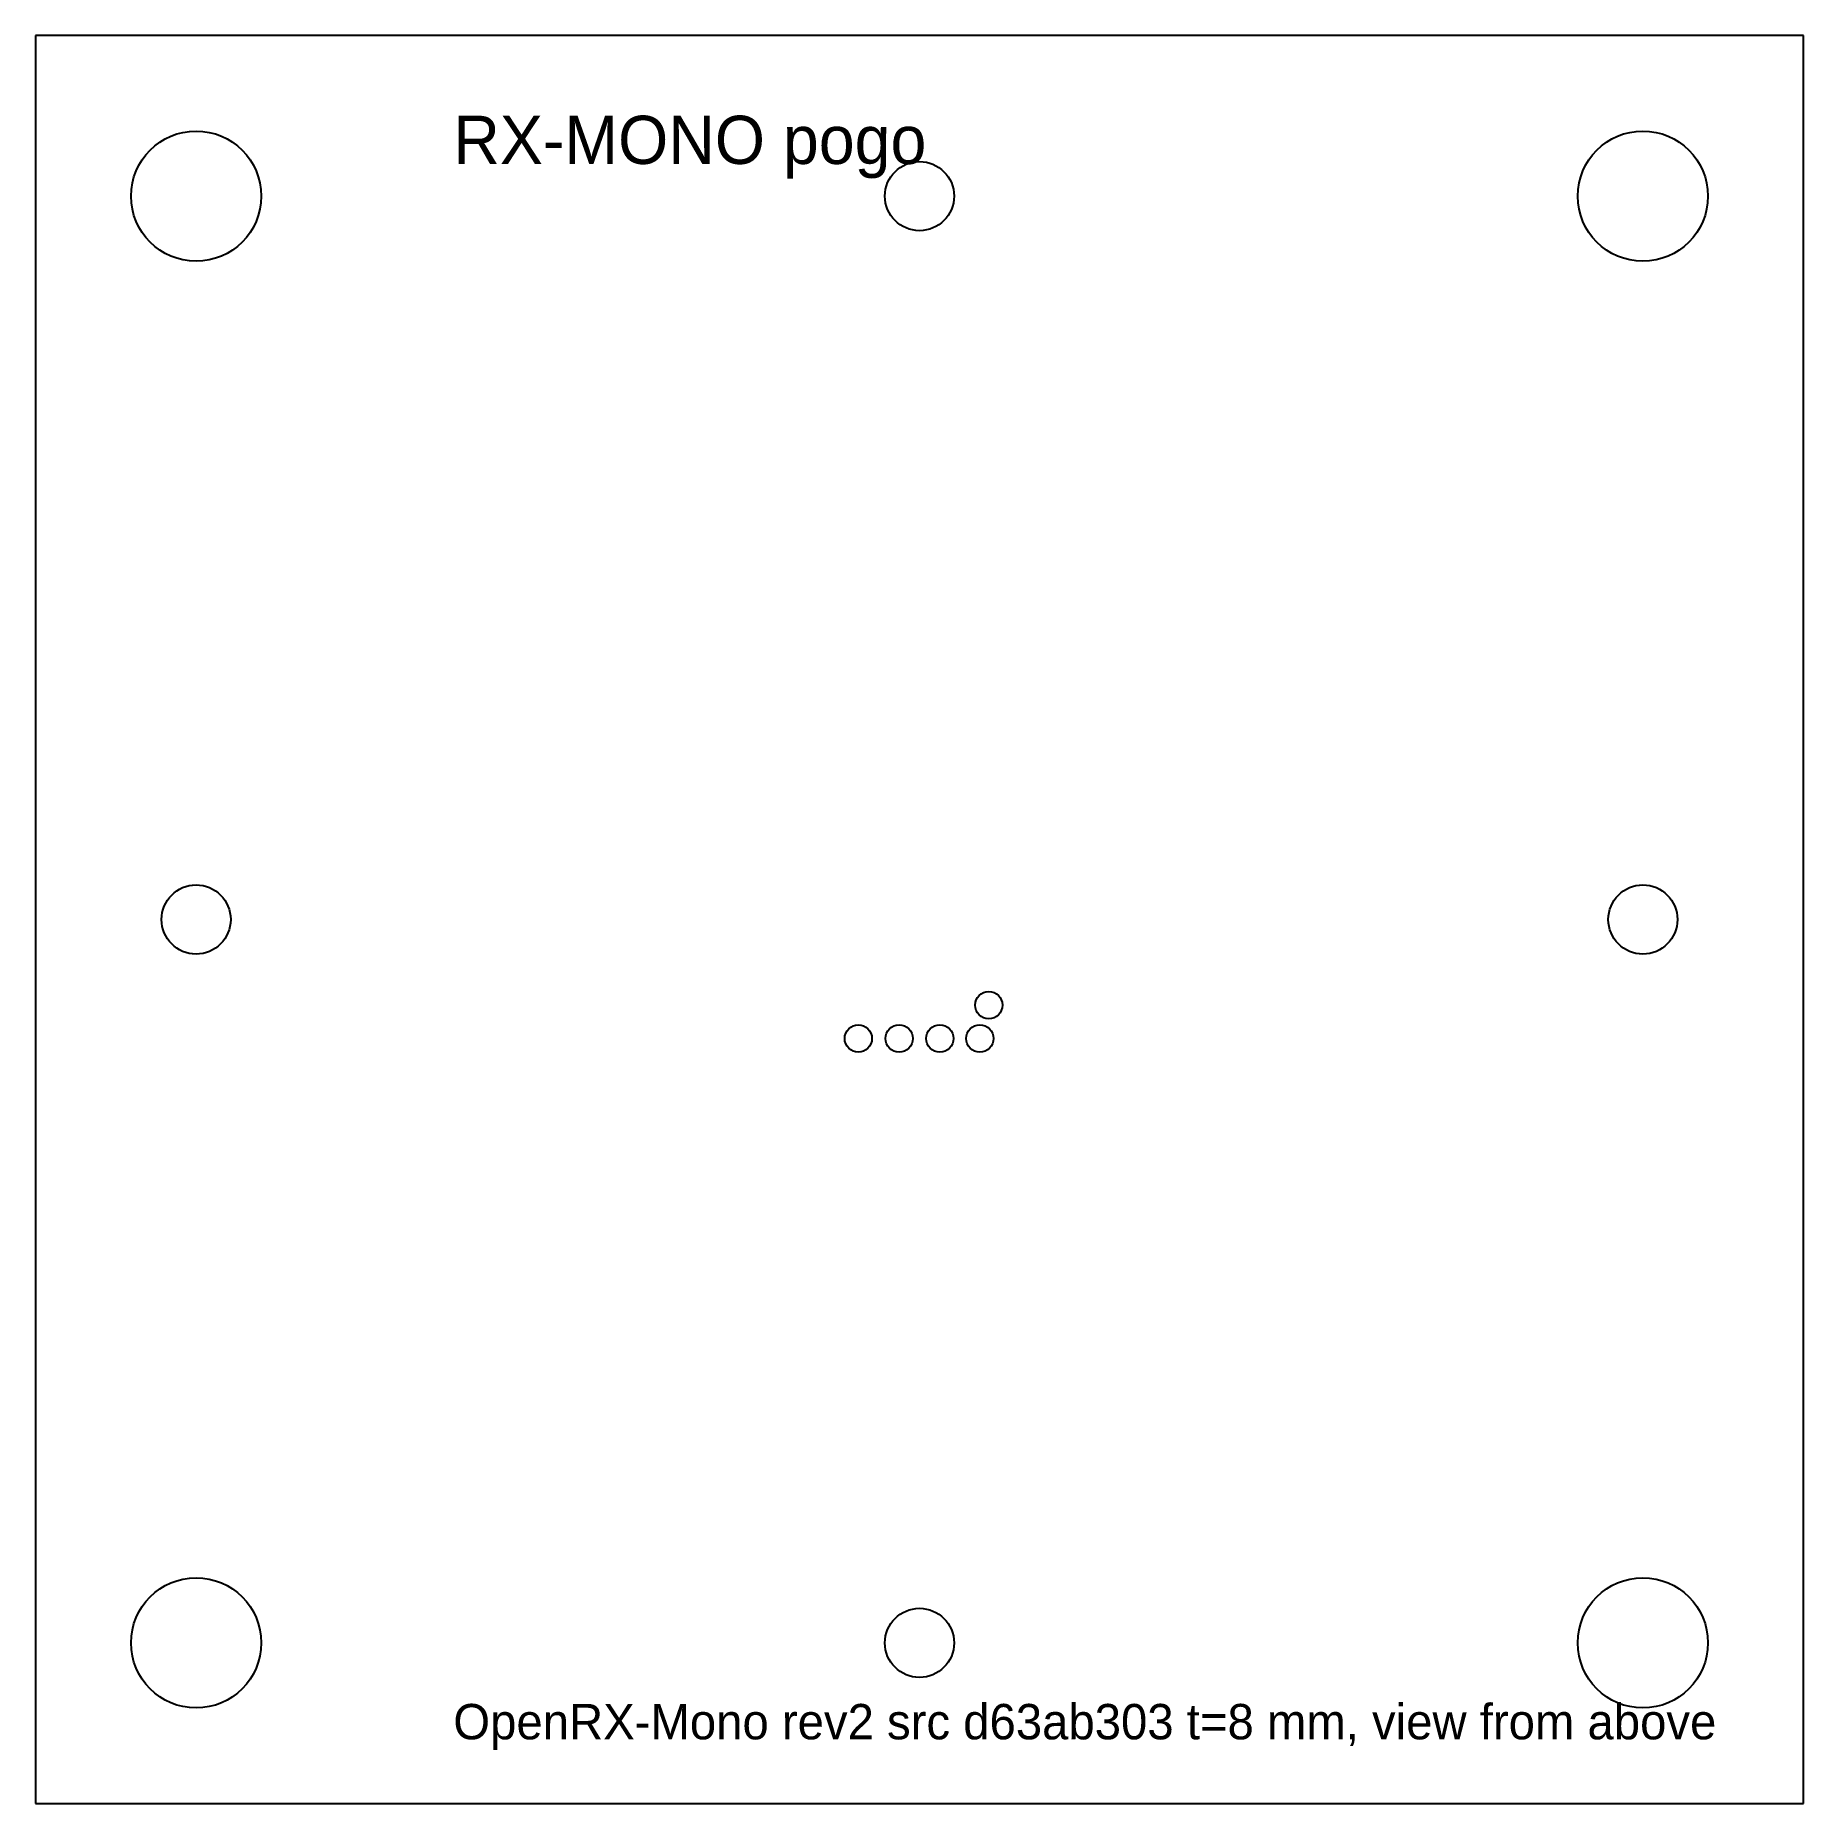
# Model space of a CAD drawing. Header units: millimetres. Extents: x -55 to 55, y -55 to 55.
import ezdxf

# ---------------------------------------------------------------- set-up
doc = ezdxf.new("R2010")
doc.units = ezdxf.units.MM

msp = doc.modelspace()

# ---------------------------------------------------------------- linework, layer by layer
at = {"layer": 'CUT'}
for p, q in [((55, 55), (-55, 55)), ((-55, 55), (-55, -55)), ((55, -55), (55, 55)), ((-55, -55), (55, -55))]:
    msp.add_line(p, q, dxfattribs=at)
for centre, radius in [((-45, 45), 4.05), ((45, 45), 4.05), ((0, 45), 2.15), ((-45, 0), 2.15), ((45, 0), 2.15), ((4.306, -5.324), 0.85), ((-3.805, -7.4), 0.85), ((-1.27, -7.4), 0.85), ((1.27, -7.4), 0.85), ((3.749, -7.4), 0.85), ((-45, -45), 4.05), ((45, -45), 4.05), ((0, -45), 2.15)]:
    msp.add_circle(centre, radius, dxfattribs=at)

# ---------------------------------------------------------------- texts
at = {"layer": 'ENGRAVE'}
for s, height, p in [('RX-MONO pogo', 3, (-29, 47)), ('OpenRX-Mono rev2 src d63ab303 t=8 mm, view from above', 2.2, (-29, -51))]:
    msp.add_text(s, height=height, dxfattribs=at).set_placement(p)

doc.saveas('drawing.dxf')
